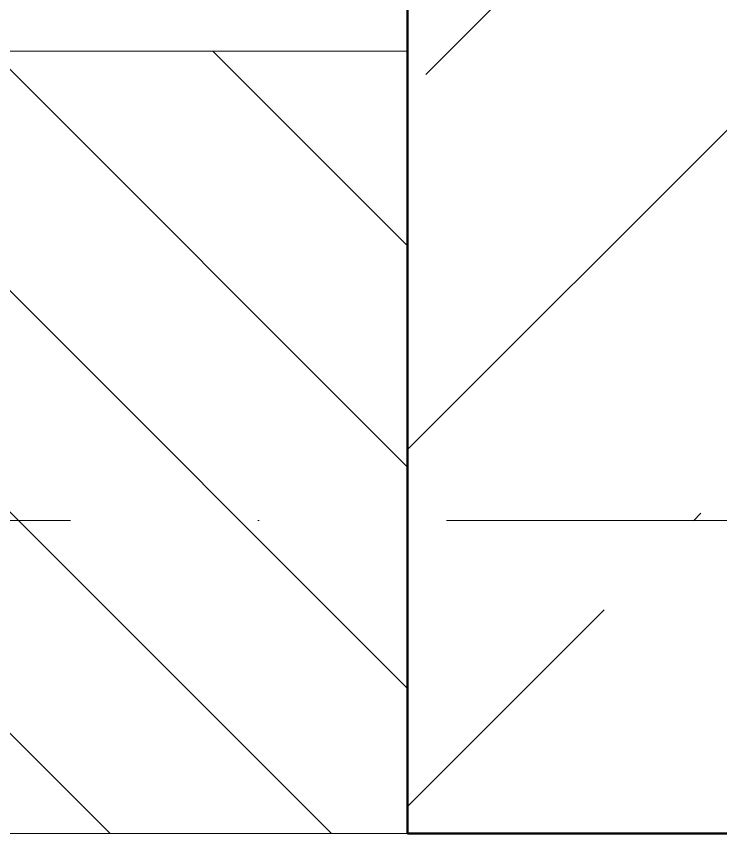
# Model space of a CAD drawing. Header units: millimetres. Extents: x -17017 to 628417, y -109036 to 199237.
# Drawn here: x 576735 to 576960, y -92434.6 to -92173.4 of the extents above; entities that cross this region are included whole.
import ezdxf

# ---------------------------------------------------------------- set-up
doc = ezdxf.new("R2010")
doc.units = ezdxf.units.MM
doc.linetypes.add('50_200_ШТРИХ_1Т_ш5_п1_п1_', pattern=[700, 500, -100, 0, -100])
for name, color, linetype, lineweight in [('A-GENM-____-OTLN', 7, 'Continuous', 9), ('A-WALL-____-MCUT-3', 7, 'Continuous', 9), ('A-WALL-____-PATT-1', 7, 'Continuous', 9), ('S-COLS-____-MCUT', 7, 'Continuous', 50), ('S-COLS-____-OTLN', 7, 'Continuous', 9), ('S-GRID-____-OTLN-1', 7, '50_200_ШТРИХ_1Т_ш5_п1_п1_', 9), ('стяжа', 7, 'Continuous', 30)]:
    doc.layers.add(name, color=color, linetype=linetype, lineweight=lineweight)

# ---------------------------------------------------------------- blocks, each defined once
blk = doc.blocks.new('BSC_Колонна _Прямоугольная - 500х500-V66-АР1_План отверстий 3 этажа в осях 1-64_А-ГГ')
at = {"layer": 'S-COLS-____-OTLN'}
h = blk.add_hatch(dxfattribs=at)
h.set_pattern_fill('FP_103', color=256, style=0, pattern_type=2)
h.set_pattern_definition([(45, (-53600, 1668.96), (-114.04925, 114.04925), []), (45, (-53485.95, 1668.96), (-114.04925, 114.04925), [201.613, -40.323, 3.353, -36.97])])
h.paths.add_polyline_path([(-250, -250), (250, -250), (250, 250), (-250, 250)], flags=0)
at = {"layer": 'S-COLS-____-MCUT'}
for p, q in [((-250, 250), (-250, -250)), ((-250, -250), (250, -250))]:
    blk.add_line(p, q, dxfattribs=at)
blk = doc.blocks.new('AR_Отверстие прямоугольное _в плите_ - AR_Отверстие прямоугольное _в плите_-V177-АР1_План отверстий 3 этажа в осях 1-64_А-ГГ')
at = {"layer": 'A-GENM-____-OTLN'}
for p, q in [((100, 50), (-100, 50)), ((-100, 50), (-100, -50)), ((-75, 25), (100, 50)), ((-100, -50), (-75, 25))]:
    blk.add_line(p, q, dxfattribs=at)
blk = doc.blocks.new('3эт')
at = {"layer": 'S-GRID-____-OTLN-1', "color": 251, "ltscale": 0.6, "true_color": 0x636466}
blk.add_line((387845.11, -88682.41), (279101.94, -88682.41), dxfattribs=at)

msp = doc.modelspace()

# ---------------------------------------------------------------- hatches: boundary and pattern name
at = {"layer": 'A-WALL-____-PATT-1'}
h = msp.add_hatch(dxfattribs=at)
h.set_pattern_fill('FP_6', color=256, style=0, pattern_type=2)
h.set_pattern_definition([(135, (523510.01, -90515.614), (-35.35534, -35.35534), [])])
h.paths.add_polyline_path([(576520.26, -92434.57), (576860.01, -92434.57), (576860.01, -92184.57), (576516.01, -92184.57), (576516.01, -92253.57), (576510.01, -92253.57), (576510.01, -92365.57), (576516.01, -92365.57), (576516.01, -92434.57)], flags=0)
h.paths.add_polyline_path([(574635.01, -92434.57), (574704.01, -92434.57), (574704.01, -92365.57), (574710.01, -92365.57), (574710.01, -92253.57), (574704.01, -92253.57), (574704.01, -92184.57), (574360.01, -92184.57), (574360.01, -92434.57)], flags=0)

# ---------------------------------------------------------------- linework, layer by layer
at = {"layer": 'A-WALL-____-MCUT-3'}
for p, q in [((576860.01, -92184.57), (576585.01, -92184.57)), ((576585.01, -92434.57), (576860.01, -92434.57))]:
    msp.add_line(p, q, dxfattribs=at)

# ---------------------------------------------------------------- block references
at = {"layer": 'A-GENM-____-OTLN'}
msp.add_blockref('AR_Отверстие прямоугольное _в плите_ - AR_Отверстие прямоугольное _в плите_-V177-АР1_План отверстий 3 этажа в осях 1-64_А-ГГ', (576760.01, -92134.57), dxfattribs=at)
at = {"layer": 'S-COLS-____-OTLN'}
msp.add_blockref('BSC_Колонна _Прямоугольная - 500х500-V66-АР1_План отверстий 3 этажа в осях 1-64_А-ГГ', (577110.01, -92184.57), dxfattribs=at)
at = {"layer": 'стяжа'}
msp.add_blockref('3эт', (239739.3, -3652.16), dxfattribs=at)

doc.saveas('drawing.dxf')
